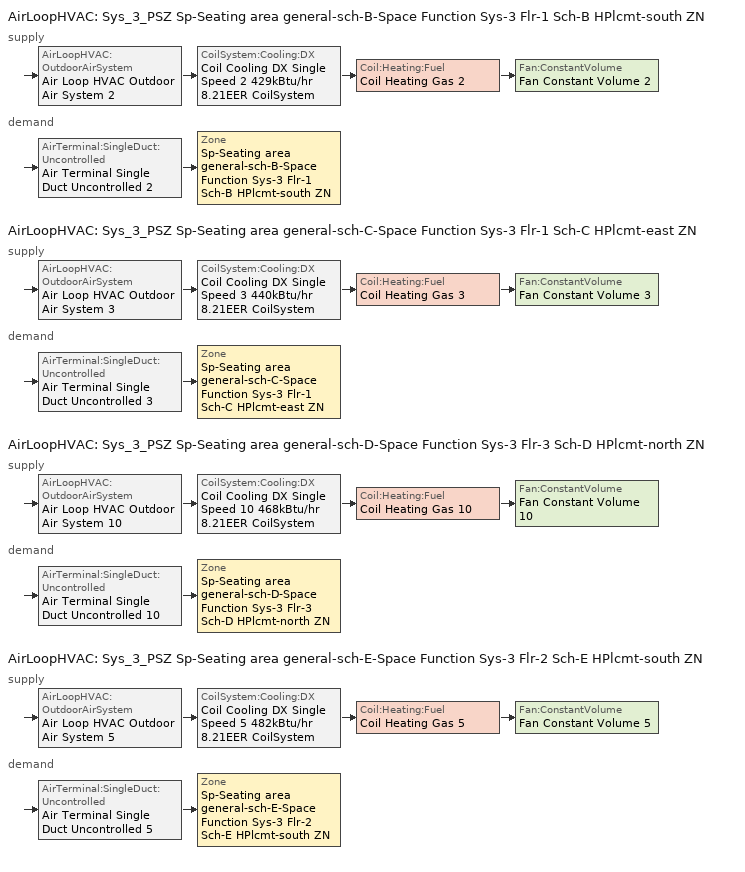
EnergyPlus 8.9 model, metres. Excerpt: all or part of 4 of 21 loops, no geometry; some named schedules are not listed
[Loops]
AirLoopHVAC 'Sys_3_PSZ Sp-Seating area general-sch-B-Space Function Sys-3 Flr-1 Sch-B HPlcmt-south ZN'
 supply: AirLoopHVAC:OutdoorAirSystem 'Air Loop HVAC Outdoor Air System 2' > CoilSystem:Cooling:DX 'Coil Cooling DX Single Speed 2 429kBtu/hr 8.21EER CoilSystem' > Coil:Heating:Fuel 'Coil Heating Gas 2' > Fan:ConstantVolume 'Fan Constant Volume 2'
 demand: AirTerminal:SingleDuct:Uncontrolled 'Air Terminal Single Duct Uncontrolled 2' > Zone 'Sp-Seating area general-sch-B-Space Function Sys-3 Flr-1 Sch-B HPlcmt-south ZN'
AirLoopHVAC 'Sys_3_PSZ Sp-Seating area general-sch-C-Space Function Sys-3 Flr-1 Sch-C HPlcmt-east ZN'
 supply: AirLoopHVAC:OutdoorAirSystem 'Air Loop HVAC Outdoor Air System 3' > CoilSystem:Cooling:DX 'Coil Cooling DX Single Speed 3 440kBtu/hr 8.21EER CoilSystem' > Coil:Heating:Fuel 'Coil Heating Gas 3' > Fan:ConstantVolume 'Fan Constant Volume 3'
 demand: AirTerminal:SingleDuct:Uncontrolled 'Air Terminal Single Duct Uncontrolled 3' > Zone 'Sp-Seating area general-sch-C-Space Function Sys-3 Flr-1 Sch-C HPlcmt-east ZN'
AirLoopHVAC 'Sys_3_PSZ Sp-Seating area general-sch-D-Space Function Sys-3 Flr-3 Sch-D HPlcmt-north ZN'
 supply: AirLoopHVAC:OutdoorAirSystem 'Air Loop HVAC Outdoor Air System 10' > CoilSystem:Cooling:DX 'Coil Cooling DX Single Speed 10 468kBtu/hr 8.21EER CoilSystem' > Coil:Heating:Fuel 'Coil Heating Gas 10' > Fan:ConstantVolume 'Fan Constant Volume 10'
 demand: AirTerminal:SingleDuct:Uncontrolled 'Air Terminal Single Duct Uncontrolled 10' > Zone 'Sp-Seating area general-sch-D-Space Function Sys-3 Flr-3 Sch-D HPlcmt-north ZN'
AirLoopHVAC 'Sys_3_PSZ Sp-Seating area general-sch-E-Space Function Sys-3 Flr-2 Sch-E HPlcmt-south ZN'
 supply: AirLoopHVAC:OutdoorAirSystem 'Air Loop HVAC Outdoor Air System 5' > CoilSystem:Cooling:DX 'Coil Cooling DX Single Speed 5 482kBtu/hr 8.21EER CoilSystem' > Coil:Heating:Fuel 'Coil Heating Gas 5' > Fan:ConstantVolume 'Fan Constant Volume 5'
 demand: AirTerminal:SingleDuct:Uncontrolled 'Air Terminal Single Duct Uncontrolled 5' > Zone 'Sp-Seating area general-sch-E-Space Function Sys-3 Flr-2 Sch-E HPlcmt-south ZN'
[ZoneControl:Thermostat] Control Object Type 1=ThermostatSetpoint:DualSetpoint
Name | Zone or ZoneList | Control Type Schedule | Control Name 1
Sp-Seating area general-sch-B-Space Function Sys-3 Flr-1 Sch-B HPlcmt-south ZN Thermostat | Sp-Seating area general-sch-B-Space Function Sys-3 Flr-1 Sch-B HPlcmt-south ZN | Sp-Seating area general-sch-B-Space Function Sys-3 Flr-1 Sch-B HPlcmt-south ZN Thermostat Schedule | Space Function Seating area general-sch-B Thermostat 2
Sp-Seating area general-sch-C-Space Function Sys-3 Flr-1 Sch-C HPlcmt-east ZN Thermostat | Sp-Seating area general-sch-C-Space Function Sys-3 Flr-1 Sch-C HPlcmt-east ZN | Sp-Seating area general-sch-C-Space Function Sys-3 Flr-1 Sch-C HPlcmt-east ZN Thermostat Schedule | Space Function Seating area general-sch-C Thermostat 2
Sp-Seating area general-sch-D-Space Function Sys-3 Flr-3 Sch-D HPlcmt-north ZN Thermostat | Sp-Seating area general-sch-D-Space Function Sys-3 Flr-3 Sch-D HPlcmt-north ZN | Sp-Seating area general-sch-D-Space Function Sys-3 Flr-3 Sch-D HPlcmt-north ZN Thermostat Schedule | Space Function Seating area general-sch-D Thermostat 2
Sp-Seating area general-sch-E-Space Function Sys-3 Flr-2 Sch-E HPlcmt-south ZN Thermostat | Sp-Seating area general-sch-E-Space Function Sys-3 Flr-2 Sch-E HPlcmt-south ZN | Sp-Seating area general-sch-E-Space Function Sys-3 Flr-2 Sch-E HPlcmt-south ZN Thermostat Schedule | Space Function Seating area general-sch-E Thermostat 2
[ThermostatSetpoint:DualSetpoint]
Name | Heating Setpoint Temperature Schedule | Cooling Setpoint Temperature Schedule
Space Function Seating area general-sch-B Thermostat 2 | NECB-B-Thermostat Setpoint-Heating | NECB-B-Thermostat Setpoint-Cooling
Space Function Seating area general-sch-C Thermostat 2 | NECB-C-Thermostat Setpoint-Heating | NECB-C-Thermostat Setpoint-Cooling
Space Function Seating area general-sch-D Thermostat 2 | NECB-D-Thermostat Setpoint-Heating | NECB-D-Thermostat Setpoint-Cooling
Space Function Seating area general-sch-E Thermostat 2 | NECB-E-Thermostat Setpoint-Heating | NECB-E-Thermostat Setpoint-Cooling
[Zone equipment]
Sp-Seating area general-sch-B-Space Function Sys-3 Flr-1 Sch-B HPlcmt-south ZN: Air Terminal Single Duct Uncontrolled 2, Zone HVAC Baseboard Convective Water 2
Sp-Seating area general-sch-C-Space Function Sys-3 Flr-1 Sch-C HPlcmt-east ZN: Air Terminal Single Duct Uncontrolled 3, Zone HVAC Baseboard Convective Water 3
Sp-Seating area general-sch-D-Space Function Sys-3 Flr-3 Sch-D HPlcmt-north ZN: Air Terminal Single Duct Uncontrolled 10, Zone HVAC Baseboard Convective Water 10
Sp-Seating area general-sch-E-Space Function Sys-3 Flr-2 Sch-E HPlcmt-south ZN: Air Terminal Single Duct Uncontrolled 5, Zone HVAC Baseboard Convective Water 5
[Sizing:Zone] Zone Cooling Design Supply Air Temperature Input Method=SupplyAirTemperature; Zone Cooling Design Supply Air Temperature {C}=13; Zone Cooling Design Supply Air Temperature Difference {deltaC}=11.11; Zone Heating Design Supply Air Temperature Input Method=SupplyAirTemperature; Zone Heating Design Supply Air Temperature {C}=43; Zone Heating Design Supply Air Temperature Difference {deltaC}=11.11; Zone Cooling Design Supply Air Humidity Ratio {kgWater/kgDryAir}=0.0085; Zone Heating Design Supply Air Humidity Ratio {kgWater/kgDryAir}=0.008; Zone Heating Sizing Factor=1.3; Zone Cooling Sizing Factor=1.1; Cooling Design Air Flow Method=DesignDay; Cooling Design Air Flow Rate {m3/s}=0; Cooling Minimum Air Flow per Zone Floor Area {m3/s-m2}=0.000762; Cooling Minimum Air Flow {m3/s}=0; Cooling Minimum Air Flow Fraction=0; Heating Design Air Flow Method=DesignDay; Heating Design Air Flow Rate {m3/s}=0; Heating Maximum Air Flow per Zone Floor Area {m3/s-m2}=0.002032; Heating Maximum Air Flow {m3/s}=0.141576; Heating Maximum Air Flow Fraction=0.3; Account for Dedicated Outdoor Air System=No
Name | Design Specification Outdoor Air Object | Design Specification Zone Air Distribution Object
Sp-Seating area general-sch-B-Space Function Sys-3 Flr-1 Sch-B HPlcmt-south ZN | Space Function Seating area general-sch-B Ventilation | Sp-Seating area general-sch-B-Space Function Sys-3 Flr-1 Sch-B HPlcmt-south ZN Design Spec Zone Air Dist
Sp-Seating area general-sch-C-Space Function Sys-3 Flr-1 Sch-C HPlcmt-east ZN | Space Function Seating area general-sch-C Ventilation | Sp-Seating area general-sch-C-Space Function Sys-3 Flr-1 Sch-C HPlcmt-east ZN Design Spec Zone Air Dist
Sp-Seating area general-sch-D-Space Function Sys-3 Flr-3 Sch-D HPlcmt-north ZN | Space Function Seating area general-sch-D Ventilation | Sp-Seating area general-sch-D-Space Function Sys-3 Flr-3 Sch-D HPlcmt-north ZN Design Spec Zone Air Dist
Sp-Seating area general-sch-E-Space Function Sys-3 Flr-2 Sch-E HPlcmt-south ZN | Space Function Seating area general-sch-E Ventilation | Sp-Seating area general-sch-E-Space Function Sys-3 Flr-2 Sch-E HPlcmt-south ZN Design Spec Zone Air Dist
[DesignSpecification:ZoneAirDistribution] Zone Air Distribution Effectiveness in Cooling Mode=1; Zone Air Distribution Effectiveness in Heating Mode=1
Sp-Seating area general-sch-B-Space Function Sys-3 Flr-1 Sch-B HPlcmt-south ZN Design Spec Zone Air Dist; Sp-Seating area general-sch-C-Space Function Sys-3 Flr-1 Sch-C HPlcmt-east ZN Design Spec Zone Air Dist; Sp-Seating area general-sch-D-Space Function Sys-3 Flr-3 Sch-D HPlcmt-north ZN Design Spec Zone Air Dist; Sp-Seating area general-sch-E-Space Function Sys-3 Flr-2 Sch-E HPlcmt-south ZN Design Spec Zone Air Dist
[Controller:MechanicalVentilation] Demand Controlled Ventilation=No; System Outdoor Air Method=ZoneSum
Name | Availability Schedule | Zone Name 1 | Design Specification Outdoor Air Object Name 1 | Design Specification Zone Air Distribution Object Name 1
Controller Mechanical Ventilation 2 | Sys_3_PSZ Sp-Seating area general-sch-B-Space Function Sys-3 Flr-1 Sch-B HPlcmt-south ZN Occ Sch | Sp-Seating area general-sch-B-Space Function Sys-3 Flr-1 Sch-B HPlcmt-south ZN | Space Function Seating area general-sch-B Ventilation | Sp-Seating area general-sch-B-Space Function Sys-3 Flr-1 Sch-B HPlcmt-south ZN Design Spec Zone Air Dist
Controller Mechanical Ventilation 3 | Sys_3_PSZ Sp-Seating area general-sch-C-Space Function Sys-3 Flr-1 Sch-C HPlcmt-east ZN Occ Sch | Sp-Seating area general-sch-C-Space Function Sys-3 Flr-1 Sch-C HPlcmt-east ZN | Space Function Seating area general-sch-C Ventilation | Sp-Seating area general-sch-C-Space Function Sys-3 Flr-1 Sch-C HPlcmt-east ZN Design Spec Zone Air Dist
Controller Mechanical Ventilation 10 | Sys_3_PSZ Sp-Seating area general-sch-D-Space Function Sys-3 Flr-3 Sch-D HPlcmt-north ZN Occ Sch | Sp-Seating area general-sch-D-Space Function Sys-3 Flr-3 Sch-D HPlcmt-north ZN | Space Function Seating area general-sch-D Ventilation | Sp-Seating area general-sch-D-Space Function Sys-3 Flr-3 Sch-D HPlcmt-north ZN Design Spec Zone Air Dist
Controller Mechanical Ventilation 5 | Sys_3_PSZ Sp-Seating area general-sch-E-Space Function Sys-3 Flr-2 Sch-E HPlcmt-south ZN Occ Sch | Sp-Seating area general-sch-E-Space Function Sys-3 Flr-2 Sch-E HPlcmt-south ZN | Space Function Seating area general-sch-E Ventilation | Sp-Seating area general-sch-E-Space Function Sys-3 Flr-2 Sch-E HPlcmt-south ZN Design Spec Zone Air Dist
[DesignSpecification:OutdoorAir] Outdoor Air Method=Sum; Outdoor Air Flow per Person {m3/s-person}=0; Outdoor Air Flow per Zone Floor Area {m3/s-m2}=0.00404876; Outdoor Air Flow per Zone {m3/s}=0; Outdoor Air Flow Air Changes per Hour {1/hr}=0
Space Function Seating area general-sch-B Ventilation; Space Function Seating area general-sch-C Ventilation; Space Function Seating area general-sch-D Ventilation; Space Function Seating area general-sch-E Ventilation
[AirTerminal:SingleDuct:Uncontrolled] Availability Schedule=Always On Discrete; Maximum Air Flow Rate {m3/s}=AutoSize
Air Terminal Single Duct Uncontrolled 2; Air Terminal Single Duct Uncontrolled 3; Air Terminal Single Duct Uncontrolled 10; Air Terminal Single Duct Uncontrolled 5
[AirLoopHVAC] Design Supply Air Flow Rate {m3/s}=AutoSize
Sys_3_PSZ Sp-Seating area general-sch-B-Space Function Sys-3 Flr-1 Sch-B HPlcmt-south ZN; Sys_3_PSZ Sp-Seating area general-sch-C-Space Function Sys-3 Flr-1 Sch-C HPlcmt-east ZN; Sys_3_PSZ Sp-Seating area general-sch-D-Space Function Sys-3 Flr-3 Sch-D HPlcmt-north ZN; Sys_3_PSZ Sp-Seating area general-sch-E-Space Function Sys-3 Flr-2 Sch-E HPlcmt-south ZN
[Sizing:System] Type of Load to Size On=Sensible; Design Outdoor Air Flow Rate {m3/s}=Autosize; Central Heating Maximum System Air Flow Ratio=1; Preheat Design Temperature {C}=7; Preheat Design Humidity Ratio {kgWater/kgDryAir}=0.008; Precool Design Temperature {C}=13; Precool Design Humidity Ratio {kgWater/kgDryAir}=0.008; Central Cooling Design Supply Air Temperature {C}=13; Central Heating Design Supply Air Temperature {C}=43; Type of Zone Sum to Use=NonCoincident; 100% Outdoor Air in Cooling=No; 100% Outdoor Air in Heating=No; Central Cooling Design Supply Air Humidity Ratio {kgWater/kgDryAir}=0.0085; Central Heating Design Supply Air Humidity Ratio {kgWater/kgDryAir}=0.008; Cooling Supply Air Flow Rate Method=DesignDay; Cooling Supply Air Flow Rate {m3/s}=0; Cooling Supply Air Flow Rate Per Floor Area {m3/s-m2}=0.00996765; Cooling Fraction of Autosized Cooling Supply Air Flow Rate=1; Cooling Supply Air Flow Rate Per Unit Cooling Capacity {m3/s-W}=3.94755e-05; Heating Supply Air Flow Rate Method=DesignDay; Heating Supply Air Flow Rate {m3/s}=0; Heating Supply Air Flow Rate Per Floor Area {m3/s-m2}=0.00996765; Heating Fraction of Autosized Heating Supply Air Flow Rate=1; Heating Fraction of Autosized Cooling Supply Air Flow Rate=1; Heating Supply Air Flow Rate Per Unit Heating Capacity {m3/s-W}=3.15882e-05; System Outdoor Air Method=ZoneSum; Zone Maximum Outdoor Air Fraction=1; Cooling Design Capacity Method=CoolingDesignCapacity; Cooling Design Capacity {W}=Autosize; Cooling Design Capacity Per Floor Area {W/m2}=234.7; Fraction of Autosized Cooling Design Capacity=1; Heating Design Capacity Method=HeatingDesignCapacity; Heating Design Capacity {W}=Autosize; Heating Design Capacity Per Floor Area {W/m2}=157; Fraction of Autosized Heating Design Capacity=1; Central Cooling Capacity Control Method=OnOff
Sys_3_PSZ Sp-Seating area general-sch-B-Space Function Sys-3 Flr-1 Sch-B HPlcmt-south ZN; Sys_3_PSZ Sp-Seating area general-sch-C-Space Function Sys-3 Flr-1 Sch-C HPlcmt-east ZN; Sys_3_PSZ Sp-Seating area general-sch-D-Space Function Sys-3 Flr-3 Sch-D HPlcmt-north ZN; Sys_3_PSZ Sp-Seating area general-sch-E-Space Function Sys-3 Flr-2 Sch-E HPlcmt-south ZN
[Controller:OutdoorAir] Minimum Outdoor Air Flow Rate {m3/s}=Autosize; Maximum Outdoor Air Flow Rate {m3/s}=Autosize; Economizer Control Type=DifferentialEnthalpy; Economizer Control Action Type=ModulateFlow; Lockout Type=NoLockout; Minimum Limit Type=FixedMinimum; High Humidity Control=No; Control High Indoor Humidity Based on Outdoor Humidity Ratio=Yes; Heat Recovery Bypass Control Type=BypassWhenOAFlowGreaterThanMinimum
Name | Minimum Outdoor Air Schedule | Mechanical Ventilation Controller
Controller Outdoor Air 2 | Sys_3_PSZ Sp-Seating area general-sch-B-Space Function Sys-3 Flr-1 Sch-B HPlcmt-south ZN Occ Sch | Controller Mechanical Ventilation 2
Controller Outdoor Air 3 | Sys_3_PSZ Sp-Seating area general-sch-C-Space Function Sys-3 Flr-1 Sch-C HPlcmt-east ZN Occ Sch | Controller Mechanical Ventilation 3
Controller Outdoor Air 10 | Sys_3_PSZ Sp-Seating area general-sch-D-Space Function Sys-3 Flr-3 Sch-D HPlcmt-north ZN Occ Sch | Controller Mechanical Ventilation 10
Controller Outdoor Air 5 | Sys_3_PSZ Sp-Seating area general-sch-E-Space Function Sys-3 Flr-2 Sch-E HPlcmt-south ZN Occ Sch | Controller Mechanical Ventilation 5
[HeatExchanger:AirToAir:SensibleAndLatent] Availability Schedule=Always On Discrete; Nominal Supply Air Flow Rate {m3/s}=Autosize; Sensible Effectiveness at 100% Heating Air Flow=0.5; Latent Effectiveness at 100% Heating Air Flow=0.5; Sensible Effectiveness at 75% Heating Air Flow=0.5; Latent Effectiveness at 75% Heating Air Flow=0.5; Sensible Effectiveness at 100% Cooling Air Flow=0.5; Latent Effectiveness at 100% Cooling Air Flow=0.5; Sensible Effectiveness at 75% Cooling Air Flow=0.5; Latent Effectiveness at 75% Cooling Air Flow=0.5; Nominal Electric Power {W}=5496.85; Supply Air Outlet Temperature Control=Yes; Heat Exchanger Type=Rotary; Frost Control Type=ExhaustOnly; Threshold Temperature {C}=-23.3; Initial Defrost Time Fraction=0.167; Rate of Defrost Time Fraction Increase {1/K}=1.44; Economizer Lockout=Yes
Sys_3_PSZ Sp-Seating area general-sch-B-Space Function Sys-3 Flr-1 Sch-B HPlcmt-south ZN ERV; Sys_3_PSZ Sp-Seating area general-sch-C-Space Function Sys-3 Flr-1 Sch-C HPlcmt-east ZN ERV; Sys_3_PSZ Sp-Seating area general-sch-D-Space Function Sys-3 Flr-3 Sch-D HPlcmt-north ZN ERV; Sys_3_PSZ Sp-Seating area general-sch-E-Space Function Sys-3 Flr-2 Sch-E HPlcmt-south ZN ERV
[SetpointManager:OutdoorAirPretreat] Control Variable=Temperature; Minimum Setpoint Temperature {C}=-99; Maximum Setpoint Temperature {C}=99; Minimum Setpoint Humidity Ratio {kgWater/kgDryAir}=1e-05; Maximum Setpoint Humidity Ratio {kgWater/kgDryAir}=1
Setpoint Manager Outdoor Air Pretreat 4; Setpoint Manager Outdoor Air Pretreat 5; Setpoint Manager Outdoor Air Pretreat 6; Setpoint Manager Outdoor Air Pretreat 7
[SetpointManager:MixedAir] Control Variable=Temperature
Node 55 OS Default SPM; Node 54 OS Default SPM; Node 53 OS Default SPM; Node 68 OS Default SPM; Node 67 OS Default SPM; Node 66 OS Default SPM; Node 159 OS Default SPM; Node 158 OS Default SPM; Node 157 OS Default SPM; Node 94 OS Default SPM; Node 93 OS Default SPM; Node 92 OS Default SPM
[CoilSystem:Cooling:DX] Availability Schedule=Always On Discrete
Name | Cooling Coil
Coil Cooling DX Single Speed 2 429kBtu/hr 8.21EER CoilSystem | Coil Cooling DX Single Speed 2 429kBtu/hr 8.21EER
Coil Cooling DX Single Speed 3 440kBtu/hr 8.21EER CoilSystem | Coil Cooling DX Single Speed 3 440kBtu/hr 8.21EER
Coil Cooling DX Single Speed 10 468kBtu/hr 8.21EER CoilSystem | Coil Cooling DX Single Speed 10 468kBtu/hr 8.21EER
Coil Cooling DX Single Speed 5 482kBtu/hr 8.21EER CoilSystem | Coil Cooling DX Single Speed 5 482kBtu/hr 8.21EER
[Coil:Cooling:DX:SingleSpeed] Availability Schedule=Always On Discrete; Gross Rated Total Cooling Capacity {W}=Autosize; Gross Rated Sensible Heat Ratio=Autosize; Rated Air Flow Rate {m3/s}=Autosize; Rated Evaporator Fan Power Per Volume Flow Rate {W/(m3/s)}=773.3; Total Cooling Capacity Function of Temperature Curve=DXCOOL-NECB2011-REF-CAPFT; Total Cooling Capacity Function of Flow Fraction Curve=DXCOOL-NECB2011-REF-CAPFFLOW; Energy Input Ratio Function of Temperature Curve=DXCOOL-NECB2011-REF-COOLEIRFT; Energy Input Ratio Function of Flow Fraction Curve=DXCOOL-NECB2011-REF-COOLEIRFFLOW; Part Load Fraction Correlation Curve=DXCOOL-NECB2011-REF-COOLPLFFPLR; Condenser Type=AirCooled; Evaporative Condenser Effectiveness=0; Evaporative Condenser Air Flow Rate {m3/s}=Autosize; Evaporative Condenser Pump Rated Power Consumption {W}=Autosize; Crankcase Heater Capacity {W}=0; Maximum Outdoor Dry-Bulb Temperature for Crankcase Heater Operation {C}=0; Basin Heater Capacity {W/K}=0; Basin Heater Setpoint Temperature {C}=10
Name | Gross Rated Cooling COP {W/W}
Coil Cooling DX Single Speed 2 429kBtu/hr 8.21EER | 3.05097
Coil Cooling DX Single Speed 3 440kBtu/hr 8.21EER | 3.05842
Coil Cooling DX Single Speed 10 468kBtu/hr 8.21EER | 3.07601
Coil Cooling DX Single Speed 5 482kBtu/hr 8.21EER | 3.08548
[Coil:Heating:Fuel] Availability Schedule=Always On Discrete; Fuel Type=NaturalGas; Burner Efficiency=0.81; Nominal Capacity {W}=AutoSize; Parasitic Electric Load {W}=0; Part Load Fraction Correlation Curve=FURNACE-EFFPLR-NECB2011; Parasitic Fuel Load {W}=0
Coil Heating Gas 2; Coil Heating Gas 3; Coil Heating Gas 10; Coil Heating Gas 5
[Fan:ConstantVolume] Fan Total Efficiency=0.39975; Pressure Rise {Pa}=640; Maximum Flow Rate {m3/s}=AutoSize; Motor Efficiency=0.615; Motor In Airstream Fraction=1
Name | Availability Schedule
Fan Constant Volume 2 | Sys_3_PSZ Sp-Seating area general-sch-B-Space Function Sys-3 Flr-1 Sch-B HPlcmt-south ZN Occ Sch
Fan Constant Volume 3 | Sys_3_PSZ Sp-Seating area general-sch-C-Space Function Sys-3 Flr-1 Sch-C HPlcmt-east ZN Occ Sch
Fan Constant Volume 10 | Sys_3_PSZ Sp-Seating area general-sch-D-Space Function Sys-3 Flr-3 Sch-D HPlcmt-north ZN Occ Sch
Fan Constant Volume 5 | Sys_3_PSZ Sp-Seating area general-sch-E-Space Function Sys-3 Flr-2 Sch-E HPlcmt-south ZN Occ Sch
[SetpointManager:SingleZone:Reheat] Control Variable=Temperature; Minimum Supply Air Temperature {C}=13; Maximum Supply Air Temperature {C}=43
Name | Control Zone
Setpoint Manager Single Zone Reheat 2 | Sp-Seating area general-sch-B-Space Function Sys-3 Flr-1 Sch-B HPlcmt-south ZN
Setpoint Manager Single Zone Reheat 3 | Sp-Seating area general-sch-C-Space Function Sys-3 Flr-1 Sch-C HPlcmt-east ZN
Setpoint Manager Single Zone Reheat 10 | Sp-Seating area general-sch-D-Space Function Sys-3 Flr-3 Sch-D HPlcmt-north ZN
Setpoint Manager Single Zone Reheat 5 | Sp-Seating area general-sch-E-Space Function Sys-3 Flr-2 Sch-E HPlcmt-south ZN
[Schedule:Compact]
Sp-Seating area general-sch-B-Space Function Sys-3 Flr-1 Sch-B HPlcmt-south ZN Thermostat Schedule; Sp-Seating area general-sch-C-Space Function Sys-3 Flr-1 Sch-C HPlcmt-east ZN Thermostat Schedule; Sp-Seating area general-sch-D-Space Function Sys-3 Flr-3 Sch-D HPlcmt-north ZN Thermostat Schedule; Sp-Seating area general-sch-E-Space Function Sys-3 Flr-2 Sch-E HPlcmt-south ZN Thermostat Schedule: Through: 12/31, For: AllDays, Until: 24:00, 4
[Schedule:Year]
NECB-B-Thermostat Setpoint-Heating: NECB-B-Thermostat Setpoint-Heating Week Rule - Jan1-Dec31, 1, 1, 12, 31
NECB-B-Thermostat Setpoint-Cooling: NECB-B-Thermostat Setpoint-Cooling Week Rule - Jan1-Dec31, 1, 1, 12, 31
NECB-C-Thermostat Setpoint-Heating: NECB-C-Thermostat Setpoint-Heating Week Rule - Jan1-Dec31, 1, 1, 12, 31
NECB-C-Thermostat Setpoint-Cooling: NECB-C-Thermostat Setpoint-Cooling Week Rule - Jan1-Dec31, 1, 1, 12, 31
Sys_3_PSZ Sp-Seating area general-sch-B-Space Function Sys-3 Flr-1 Sch-B HPlcmt-south ZN Occ Sch: Sys_3_PSZ Sp-Seating area general-sch-B-Space Function Sys-3 Flr-1 Sch-B HPlcmt-south ZN Occ Sch Week Rule - Jan1-Dec31, 1, 1, 12, 31
Sys_3_PSZ Sp-Seating area general-sch-C-Space Function Sys-3 Flr-1 Sch-C HPlcmt-east ZN Occ Sch: Sys_3_PSZ Sp-Seating area general-sch-C-Space Function Sys-3 Flr-1 Sch-C HPlcmt-east ZN Occ Sch Week Rule - Jan1-Dec31, 1, 1, 12, 31
NECB-D-Thermostat Setpoint-Heating: NECB-D-Thermostat Setpoint-Heating Week Rule - Jan1-Dec31, 1, 1, 12, 31
NECB-D-Thermostat Setpoint-Cooling: NECB-D-Thermostat Setpoint-Cooling Week Rule - Jan1-Dec31, 1, 1, 12, 31
Sys_3_PSZ Sp-Seating area general-sch-D-Space Function Sys-3 Flr-3 Sch-D HPlcmt-north ZN Occ Sch: Sys_3_PSZ Sp-Seating area general-sch-D-Space Function Sys-3 Flr-3 Sch-D HPlcmt-north ZN Occ Sch Week Rule - Jan1-Dec31, 1, 1, 12, 31
NECB-E-Thermostat Setpoint-Heating: NECB-E-Thermostat Setpoint-Heating Week Rule - Jan1-Dec31, 1, 1, 12, 31
NECB-E-Thermostat Setpoint-Cooling: NECB-E-Thermostat Setpoint-Cooling Week Rule - Jan1-Dec31, 1, 1, 12, 31
Sys_3_PSZ Sp-Seating area general-sch-E-Space Function Sys-3 Flr-2 Sch-E HPlcmt-south ZN Occ Sch: Sys_3_PSZ Sp-Seating area general-sch-E-Space Function Sys-3 Flr-2 Sch-E HPlcmt-south ZN Occ Sch Week Rule - Jan1-Dec31, 1, 1, 12, 31
[Schedule:Constant]
Always On Discrete: Hourly Value=1
[Curve:Biquadratic] Minimum Value of x {BasedOnField A2}=13; Maximum Value of x {BasedOnField A2}=24; Minimum Value of y {BasedOnField A3}=24; Maximum Value of y {BasedOnField A3}=46
Name | Coefficient1 Constant | Coefficient2 x | Coefficient3 x**2 | Coefficient4 y | Coefficient5 y**2 | Coefficient6 x*y
DXCOOL-NECB2011-REF-CAPFT | 0.867905 | 0.0142459 | 0.00055436 | -0.0075575 | 3.3e-05 | -0.0001918
DXCOOL-NECB2011-REF-COOLEIRFT | 0.116936 | 0.0284933 | -0.0004112 | 0.0214108 | 0.00016103 | -0.0006791
[Curve:Quadratic] Coefficient1 Constant=1; Coefficient2 x=0; Coefficient3 x**2=0; Minimum Value of x {BasedOnField A2}=0; Maximum Value of x {BasedOnField A2}=1
DXCOOL-NECB2011-REF-CAPFFLOW; DXCOOL-NECB2011-REF-COOLEIRFFLOW
[Curve:Cubic] Maximum Value of x {BasedOnField A2}=1
Name | Coefficient1 Constant | Coefficient2 x | Coefficient3 x**2 | Coefficient4 x**3 | Minimum Value of x {BasedOnField A2}
DXCOOL-NECB2011-REF-COOLPLFFPLR | 0.0277 | 4.9151 | -8.184 | 4.2702 | 0.7
FURNACE-EFFPLR-NECB2011 | 0.7277 | 1.0667 | -1.5174 | 0.7282 | 0
